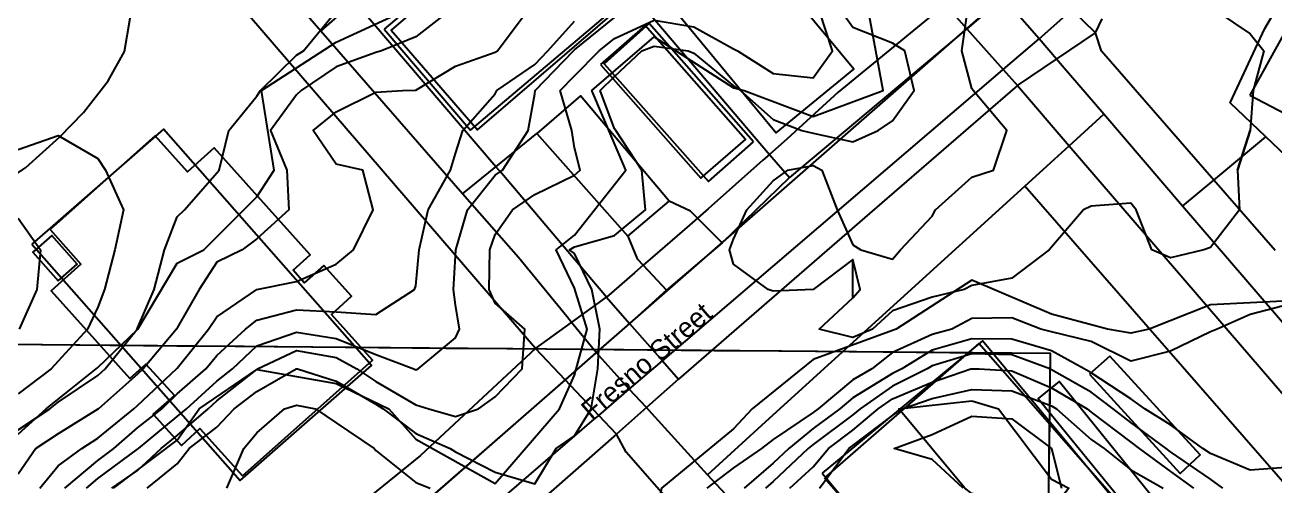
# Model space of a CAD drawing. Header units: metres. Extents: x 5999505 to 6749006, y 1851910 to 2460485.
# Drawn here: x 6330562 to 6331506, y 2153195 to 2153543 of the extents above; entities that cross this region are included whole.
import ezdxf

# ---------------------------------------------------------------- set-up
doc = ezdxf.new("R2010")
doc.units = ezdxf.units.M
for name, color, linetype in [('BUILDINGS', 9, 'Continuous'), ('CL_LOCAL', 4, 'Continuous'), ('CL_MAJOR', 2, 'Continuous'), ('CL_TRAIL', 6, 'Continuous'), ('CONTOUR_1FT', 251, 'Continuous'), ('CONTOUR_INDEX', 150, 'Continuous'), ('CONTOUR_MAJOR', 92, 'Continuous'), ('PLSS_QQ', 8, 'Continuous'), ('PLSS_QQ_3D', 7, 'Continuous'), ('RAILROAD', 5, 'Continuous'), ('ROAD_LABELS', 3, 'Continuous')]:
    doc.layers.add(name, color=color, linetype=linetype)

msp = doc.modelspace()

# ---------------------------------------------------------------- linework, layer by layer
at = {"layer": 'BUILDINGS'}
for points in [[(6331138.7311, 2153568.9355), (6331196.5489, 2153616.1557), (6331165.5055, 2153653.9097), (6331048.9818, 2153558.3846), (6331129.0613, 2153461.6128), (6331187.7643, 2153509.5538), (6331138.7311, 2153568.9355)], [(6330833.1704, 2153539.8752), (6330898.2965, 2153463.4679), (6331013.1044, 2153560.4627), (6330947.9492, 2153636.9064), (6330833.1704, 2153539.8752)], [(6331017.6551, 2153561.554), (6330952.3459, 2153637.0888), (6330838.4374, 2153538.9946), (6330903.4566, 2153463.8261), (6331017.6551, 2153561.554)], [(6331486.599, 2153490.1055), (6331524.732, 2153470.0243), (6331593.509, 2153596.1962), (6331556.7236, 2153616.2299), (6331486.599, 2153490.1055)], [(6330996.5135, 2153513.2326), (6331072.2567, 2153427.2363), (6331105.8716, 2153456.5601), (6331030.0991, 2153542.5565), (6330996.5135, 2153513.2326)], [(6331112.0108, 2153454.8351), (6331033.0407, 2153543.9523), (6330999.0954, 2153513.6483), (6331078.0686, 2153424.895), (6331112.0108, 2153454.8351)], [(6330567.1853, 2153377.5695), (6330724.3032, 2153199.2666), (6330823.4685, 2153285.9036), (6330666.3798, 2153464.2058), (6330567.1853, 2153377.5695)], [(6330726.0902, 2153202.7834), (6330824.3818, 2153290.0829), (6330793.3117, 2153324.5609), (6330808.3681, 2153338.2722), (6330787.4604, 2153361.3804), (6330772.703, 2153348.3948), (6330764.2837, 2153357.9298), (6330777.2712, 2153369.4736), (6330704.6791, 2153450.1658), (6330684.6059, 2153432.1268), (6330660.2152, 2153459.2685), (6330580.813, 2153388.5619), (6330604.0406, 2153362.5218), (6330581.6053, 2153342.3179), (6330641.132, 2153276.2957), (6330653.2346, 2153287.1186), (6330674.7223, 2153263.2773), (6330658.7838, 2153249.2093), (6330679.9815, 2153225.7345), (6330693.857, 2153238.3632), (6330726.0902, 2153202.7834)], [(6330586.9421, 2153349.9196), (6330601.4036, 2153362.5435), (6330582.2421, 2153384.1813), (6330567.7806, 2153371.5574), (6330586.9421, 2153349.9196)], [(6331163.8766, 2153204.655), (6331309.2479, 2153029.8011), (6331430.2007, 2153129.2957), (6331284.8321, 2153304.5131), (6331163.8766, 2153204.655)], [(6331165.5184, 2153201.1829), (6331313.9822, 2153031.8375), (6331430.6137, 2153133.2244), (6331282.1497, 2153302.5691), (6331165.5184, 2153201.1829)], [(6331365.5001, 2153279.4598), (6331434.0402, 2153204.6277), (6331449.0994, 2153218.7034), (6331380.8493, 2153293.169), (6331365.5001, 2153279.4598)], [(6331397.171, 2153175.0753), (6331412.5113, 2153187.6924), (6331342.5985, 2153273.8221), (6331326.9653, 2153261.2074), (6331397.171, 2153175.0753)]]:
    msp.add_lwpolyline(points, close=True, dxfattribs=at)
at = {"layer": 'CL_LOCAL'}
for points in [[(6330521.7713, 2154148.5066), (6330541.5624, 2154125.1161), (6330567.0122, 2154095.0165), (6330622.9618, 2154028.9144), (6330805.9689, 2153806.5646), (6330834.0453, 2153785.8369), (6330860.1319, 2153754.7129), (6330920.2985, 2153684.572), (6330937.9149, 2153663.8938), (6331124.093, 2153445.3065), (6331139.0105, 2153427.7816)], [(6331561.2165, 2153739.2503), (6331577.2762, 2153721.6434), (6331605.766, 2153690.4641), (6331635.6165, 2153689.5284), (6331667.2018, 2153653.4816), (6331656.3184, 2153641.1921), (6331642.2116, 2153625.2881), (6331616.5542, 2153601.5053), (6331523.9451, 2153434.7155), (6331498.6772, 2153458.587), (6331471.7529, 2153484.1469), (6331497.9979, 2153540.3273), (6331538.2652, 2153609.2449), (6331565.7586, 2153653.2916), (6331605.766, 2153690.4641)], [(6330785.3367, 2153538.2288), (6330810.7494, 2153560.6658), (6330889.2901, 2153630.0695), (6330909.9318, 2153642.4244), (6330921.3519, 2153648.6656), (6330937.9149, 2153663.8938)], [(6330435.5094, 2153438.942), (6330477.8154, 2153416.8591), (6330503.4742, 2153412.1338), (6330525.409, 2153414.2109), (6330541.7322, 2153421.6132), (6330562.62, 2153435.3493), (6330588.1266, 2153458.477), (6330606.0631, 2153476.7883), (6330624.7781, 2153500.6999), (6330637.0318, 2153522.8079), (6330641.3995, 2153548.0024), (6330639.277, 2153574.9977), (6330629.3827, 2153608.2826)], [(6331088.2385, 2153378.6834), (6331069.6666, 2153397.2214), (6331064.319, 2153402.5807), (6331048.3233, 2153410.1025), (6330981.2861, 2153489.3649), (6330948.2944, 2153461.0191), (6331017.0752, 2153383.5627), (6331024.2019, 2153366.4656), (6331028.675, 2153361.6596), (6331046.19, 2153342.8754)], [(6331077.3101, 2153203.6167), (6331124.1319, 2153246.1939), (6331316.8786, 2153421.4464), (6331333.6173, 2153436.6733), (6331350.3264, 2153451.864), (6331376.4231, 2153475.5702)], [(6330892.2491, 2153415.6417), (6330917.4105, 2153436.0056), (6330948.2944, 2153461.0191)], [(6331435.8958, 2153406.3462), (6331459.4683, 2153425.959), (6331498.6772, 2153458.587)], [(6331577.743, 2153241.2069), (6331551.2722, 2153218.341), (6331546.6391, 2153214.3377), (6331518.6629, 2153190.1371), (6331316.8786, 2153421.4464)], [(6331017.0752, 2153383.5627), (6331048.3233, 2153410.1025)]]:
    msp.add_lwpolyline(points, dxfattribs=at)
at = {"layer": 'CL_MAJOR'}
for points in [[(6331873.6113, 2154063.7456), (6331754.0315, 2153959.4685), (6331609.9553, 2153833.7296), (6331591.1269, 2153817.3182), (6331446.8137, 2153691.4365), (6331328.5883, 2153588.3515), (6331322.8335, 2153583.338), (6331300.404, 2153563.7523), (6331273.0755, 2153539.9107), (6331139.0105, 2153427.7816), (6331088.2385, 2153378.6834), (6331046.19, 2153342.8754), (6331024.6092, 2153323.2102), (6331018.3526, 2153317.764), (6330993.1784, 2153295.8346), (6330969.6269, 2153275.2754), (6330717.7916, 2153055.6562), (6330696.66, 2153037.2254)], [(6331327.4869, 2153532.5479), (6331300.404, 2153563.7523), (6331284.4388, 2153582.1596), (6331201.0046, 2153677.2109), (6331141.9134, 2153746.3594), (6331078.9534, 2153818.9257), (6330989.695, 2153921.7802)], [(6331327.4869, 2153532.5479), (6331352.2501, 2153554.4445), (6331561.2165, 2153739.2503)], [(6330934.3995, 2153367.3838), (6330892.2491, 2153415.6417), (6330785.3367, 2153538.2288), (6330682.2601, 2153656.8165)], [(6331018.0347, 2153268.2524), (6331043.1159, 2153289.5637), (6331294.8804, 2153504.6718), (6331300.3985, 2153509.396), (6331327.4869, 2153532.5479)], [(6331942.3682, 2152816.7389), (6331915.1703, 2152848.3805), (6331851.3705, 2152922.663), (6331823.9117, 2152954.6345), (6331649.9302, 2153157.2073), (6331635.5621, 2153173.8901), (6331610.5711, 2153203.0019), (6331577.743, 2153241.2069), (6331435.8958, 2153406.3462), (6331376.4231, 2153475.5702), (6331344.9599, 2153512.1987), (6331340.6931, 2153517.1486), (6331327.4869, 2153532.5479)], [(6330993.1784, 2153295.8346), (6330974.5529, 2153318.5599), (6330970.8972, 2153322.9952), (6330934.3995, 2153367.3838)], [(6331018.0347, 2153268.2524), (6331000.0604, 2153288.2054), (6330993.1784, 2153295.8346)], [(6330718.8242, 2153010.102), (6330740.633, 2153028.9277), (6330867.3825, 2153138.2752), (6330989.9989, 2153243.98), (6330995.1042, 2153248.3799), (6331018.0347, 2153268.2524)], [(6332912.9293, 2151098.4123), (6332783.8764, 2151239.2296), (6332735.1951, 2151292.3435), (6332701.3731, 2151331.3198), (6332462.1429, 2151605.5582), (6332274.3143, 2151825.7515), (6332123.9545, 2152001.2599), (6331800.8482, 2152373.1778), (6331669.7031, 2152521.9179), (6331642.2074, 2152552.9797), (6331620.1284, 2152579.9197), (6331541.9322, 2152674.5994), (6331500.7597, 2152724.4503), (6331355.8319, 2152900.1369), (6331340.5409, 2152918.6114), (6331313.153, 2152948.4349), (6331282.2778, 2152981.782), (6331132.2933, 2153144.3682), (6331077.3101, 2153203.6167), (6331035.0842, 2153249.8726), (6331031.1056, 2153254.2376), (6331018.0347, 2153268.2524)]]:
    msp.add_lwpolyline(points, dxfattribs=at)
at = {"layer": 'CL_TRAIL'}
for points in [[(6331000.9341, 2153337.6032), (6330920.3417, 2153432.5592), (6330917.4105, 2153436.0056), (6330810.7494, 2153560.6658), (6330728.846, 2153656.3977)], [(6330947.3162, 2153298.8319), (6330678.6618, 2153611.1183)], [(6331370.04, 2153537.0054), (6331352.2501, 2153554.4445), (6331322.8335, 2153583.338), (6331305.6249, 2153600.1899), (6331284.4388, 2153582.1596), (6331256.5247, 2153558.3592), (6331273.0755, 2153539.9107), (6331300.3985, 2153509.396), (6331311.3162, 2153497.2194), (6331340.6931, 2153517.1486), (6331370.04, 2153537.0054)], [(6331256.5247, 2153558.3592), (6331175.7853, 2153492.322), (6331137.1081, 2153456.6682)], [(6331505.7699, 2153372.8259), (6331459.4683, 2153425.959), (6331374.7328, 2153523.2413), (6331370.04, 2153537.0054), (6331375.2248, 2153547.5575)], [(6331311.3162, 2153497.2194), (6331199.5605, 2153400.7081), (6331055.2798, 2153275.702)], [(6331311.3162, 2153497.2194), (6331350.3264, 2153451.864), (6331551.2722, 2153218.341), (6331584.0139, 2153180.3188), (6331608.8844, 2153150.8074), (6331623.3075, 2153133.6872)], [(6331137.1081, 2153456.6682), (6331124.093, 2153445.3065), (6331119.046, 2153440.8698)], [(6331119.046, 2153440.8698), (6331077.6052, 2153404.1101)], [(6331077.6052, 2153404.1101), (6331069.6666, 2153397.2214), (6331063.6462, 2153391.9916)], [(6331063.6462, 2153391.9916), (6331035.6988, 2153367.7548)], [(6331035.6988, 2153367.7548), (6331028.675, 2153361.6596), (6331021.9759, 2153355.8529)], [(6331021.9759, 2153355.8529), (6331000.9341, 2153337.6032)], [(6330947.3162, 2153298.8319), (6330974.5529, 2153318.5599), (6331000.9341, 2153337.6032), (6331018.3526, 2153317.764), (6331043.1159, 2153289.5637), (6331055.2798, 2153275.702), (6331031.1056, 2153254.2376), (6331008.4963, 2153234.2168), (6330995.1042, 2153248.3799), (6330969.6269, 2153275.2754), (6330947.3162, 2153298.8319)], [(6330947.3162, 2153298.8319), (6330860.6235, 2153218.063), (6330794.1361, 2153164.3249), (6330699.4493, 2153077.1779)], [(6331008.4963, 2153234.2168), (6330893.2724, 2153133.1115)], [(6331279.8103, 2152920.2008), (6331250.5753, 2152953.4617), (6331104.982, 2153119.1067), (6331015.8269, 2153220.5404), (6331008.4963, 2153234.2168)]]:
    msp.add_lwpolyline(points, dxfattribs=at)
at = {"layer": 'CONTOUR_1FT'}
for points, elevation in [([(6330556.8765, 2153237.5931), (6330580.6696, 2153253.3947), (6330586.8765, 2153258.4414), (6330616.8765, 2153278.5229), (6330622.4647, 2153283.3947), (6330646.5235, 2153313.3947), (6330646.8765, 2153314.2055), (6330659.4346, 2153343.3947), (6330667.331, 2153373.3947), (6330676.8765, 2153398.1006), (6330682.331, 2153403.3947), (6330706.8765, 2153431.3257), (6330708.5907, 2153433.3947), (6330715.8765, 2153463.3947), (6330736.8765, 2153489.2408), (6330739.6037, 2153493.3947), (6330766.8765, 2153520.1273), (6330772.2863, 2153523.3947), (6330796.8765, 2153553.3947)], 294), ([(6330881.8765, 2153553.3947), (6330856.8765, 2153534.109), (6330831.0144, 2153523.3947), (6330826.8765, 2153522.2182), (6330796.8765, 2153511.3947), (6330770.4059, 2153493.3947), (6330766.8765, 2153490.2032), (6330747.189, 2153463.3947), (6330759.7174, 2153433.3947), (6330761.0431, 2153403.3947), (6330736.8765, 2153381.6447), (6330725.8765, 2153373.3947), (6330706.8765, 2153363.8947), (6330693.36, 2153343.3947), (6330676.8765, 2153314.5485), (6330676.2824, 2153313.3947), (6330651.1622, 2153283.3947), (6330646.8765, 2153279.3789), (6330617.4122, 2153253.3947), (6330616.8765, 2153252.9567), (6330586.8765, 2153234.4716), (6330570.1323, 2153223.3947), (6330556.8765, 2153204.0726)], 295), ([(6330572.9989, 2153193.3947), (6330586.8765, 2153210.3947), (6330604.8075, 2153223.3947), (6330616.8765, 2153231.0589), (6330644.1979, 2153253.3947), (6330646.8765, 2153255.7569), (6330676.3723, 2153283.3947), (6330676.8765, 2153283.9947), (6330700.3965, 2153313.3947), (6330706.8765, 2153322.8133), (6330736.8765, 2153343.3947), (6330736.8765, 2153343.3947), (6330766.8765, 2153349.4884), (6330796.8765, 2153362.4856), (6330809.9199, 2153373.3947), (6330824.8075, 2153403.3947), (6330816.8765, 2153433.3947), (6330796.8765, 2153438.0101), (6330779.508, 2153463.3947), (6330796.8765, 2153477.4372), (6330826.8765, 2153492.1447), (6330846.8765, 2153493.3947), (6330856.8765, 2153493.7894), (6330886.8765, 2153511.8562), (6330916.8765, 2153522.4856), (6330918.6072, 2153523.3947), (6330940.9836, 2153553.3947)], 296), ([(6330627.5583, 2153193.3947), (6330646.8765, 2153206.8867), (6330664.8075, 2153223.3947), (6330676.8765, 2153233.3003), (6330700.1551, 2153253.3947), (6330706.8765, 2153259.4538), (6330736.8765, 2153283.0595), (6330737.459, 2153283.3947), (6330766.8765, 2153297.2938), (6330796.8765, 2153292.0677), (6330812.5175, 2153283.3947), (6330826.8765, 2153273.8492), (6330856.8765, 2153256.315), (6330866.8765, 2153253.3947), (6330886.8765, 2153247.6052), (6330904.2449, 2153253.3947), (6330916.8765, 2153262.2836), (6330937.2336, 2153283.3947), (6330939.202, 2153313.3947), (6330916.8765, 2153332.9865), (6330912.3229, 2153343.3947), (6330912.7739, 2153373.3947), (6330916.8765, 2153384.8232), (6330930.0968, 2153403.3947), (6330946.8765, 2153415.0417), (6330976.8765, 2153429.5375), (6330980.9674, 2153433.3947), (6330976.8765, 2153450.2697), (6330974.689, 2153463.3947), (6330965.9331, 2153493.3947), (6330976.8765, 2153504.6934), (6330995.4571, 2153523.3947), (6331006.8765, 2153532.7105), (6331036.8765, 2153546.6841), (6331066.8765, 2153541.4692), (6331096.8765, 2153524.8701), (6331099.9799, 2153523.3947), (6331126.8765, 2153506.4382), (6331156.8765, 2153503.1006), (6331171.5573, 2153523.3947), (6331161.7678, 2153553.3947)], 299), ([(6330654.1345, 2153193.3947), (6330676.8765, 2153211.7064), (6330685.9674, 2153223.3947), (6330706.8765, 2153239.5665), (6330719.8912, 2153253.3947), (6330736.8765, 2153266.2997), (6330766.5852, 2153283.3947), (6330766.8765, 2153283.5323), (6330767.6265, 2153283.3947), (6330796.8765, 2153274.254), (6330826.8765, 2153256.8038), (6330832.381, 2153253.3947), (6330856.8765, 2153234.5919), (6330882.942, 2153223.3947), (6330886.8765, 2153220.8415), (6330916.8765, 2153205.478), (6330946.8765, 2153196.728), (6330962.8765, 2153223.3947), (6330976.8765, 2153232.9401), (6330989.3765, 2153253.3947), (6330994.4852, 2153283.3947), (6330996.0069, 2153313.3947), (6330989.941, 2153343.3947), (6330976.8765, 2153370.3947), (6330972.9634, 2153373.3947), (6330976.8765, 2153375.5375), (6331006.8765, 2153384.0613), (6331030.39, 2153403.3947), (6331027.6829, 2153433.3947), (6331007.9479, 2153463.3947), (6331006.8765, 2153464.6447), (6330996.2611, 2153493.3947), (6331006.8765, 2153504.1759), (6331027.7239, 2153523.3947), (6331036.8765, 2153526.9473), (6331062.5907, 2153523.3947), (6331066.8765, 2153521.7583), (6331096.8765, 2153497.0395), (6331102.2189, 2153493.3947), (6331126.8765, 2153471.7079), (6331148.439, 2153463.3947), (6331156.8765, 2153461.1996), (6331186.8765, 2153454.7645), (6331205.9674, 2153463.3947), (6331216.8765, 2153470.5947), (6331233.1622, 2153493.3947), (6331226.1412, 2153523.3947), (6331216.8765, 2153529.2825), (6331186.8765, 2153540.9331), (6331178.0721, 2153553.3947)], 300), ([(6331477.4028, 2153433.3947), (6331478.8765, 2153403.3947), (6331456.8765, 2153375.109), (6331451.8765, 2153373.3947), (6331426.8765, 2153367.1447), (6331412.5907, 2153373.3947), (6331400.7474, 2153403.3947), (6331396.8765, 2153408.3947), (6331366.8765, 2153406.3113), (6331361.2008, 2153403.3947), (6331336.8765, 2153375.2697), (6331335.2548, 2153373.3947), (6331306.8765, 2153351.9661), (6331276.8765, 2153346.2518), (6331270.8765, 2153343.3947), (6331246.8765, 2153337.541), (6331216.8765, 2153327.1447), (6331201.8765, 2153313.3947), (6331186.8765, 2153307.0485), (6331161.4918, 2153313.3947), (6331186.8765, 2153336.9661), (6331186.8765, 2153365.8947), (6331156.8765, 2153343.3947), (6331126.8765, 2153342.0903), (6331123.1265, 2153343.3947), (6331096.8765, 2153362.4856), (6331093.7186, 2153373.3947), (6331096.8765, 2153381.3947), (6331106.8765, 2153403.3947), (6331126.8765, 2153425.3947), (6331137.7855, 2153433.3947), (6331156.8765, 2153436.8093), (6331163.6506, 2153433.3947), (6331175.2098, 2153403.3947), (6331186.8765, 2153377.1447), (6331192.8765, 2153373.3947), (6331216.8765, 2153366.3359), (6331222.8765, 2153373.3947), (6331246.8765, 2153398.6578), (6331249.4479, 2153403.3947), (6331276.8765, 2153428.0101), (6331293.0303, 2153433.3947), (6331303.1265, 2153463.3947), (6331277.7336, 2153493.3947), (6331276.8765, 2153494.9736), (6331269.2708, 2153523.3947), (6331273.4149, 2153553.3947)], 301), ([(6331461.4918, 2153553.3947), (6331486.8765, 2153536.3257), (6331497.1504, 2153523.3947), (6331489.0987, 2153493.3947), (6331486.8765, 2153463.3947), (6331477.4028, 2153433.3947), (6331486.8765, 2153463.3947)], 301), ([(6330592.0656, 2153193.3947), (6330616.8765, 2153214.4497), (6330628.9883, 2153223.3947), (6330646.8765, 2153238.8785), (6330665.1197, 2153253.3947), (6330676.8765, 2153264.5485), (6330698.4941, 2153283.3947), (6330706.8765, 2153293.6649), (6330728.347, 2153313.3947), (6330736.8765, 2153320.1389), (6330766.8765, 2153328.0417), (6330796.8765, 2153326.4382), (6330826.8765, 2153324.3947), (6330856.1072, 2153343.3947), (6330856.8765, 2153346.1219), (6330859.6287, 2153373.3947), (6330866.3663, 2153403.3947), (6330883.2944, 2153433.3947), (6330886.8765, 2153446.0263), (6330892.5661, 2153463.3947), (6330916.8765, 2153491.0417), (6330918.0415, 2153493.3947), (6330946.8765, 2153513.1947), (6330956.7474, 2153523.3947), (6330976.8765, 2153545.8407)], 297), ([(6330608.2819, 2153193.3947), (6330616.8765, 2153200.6883), (6330646.8765, 2153222.7598), (6330647.5661, 2153223.3947), (6330676.8765, 2153247.4513), (6330683.7617, 2153253.3947), (6330706.8765, 2153274.2321), (6330718.5015, 2153283.3947), (6330736.8765, 2153300.7911), (6330766.8765, 2153311.0552), (6330796.8765, 2153306.2857), (6330826.8765, 2153294.2143), (6330855.5721, 2153283.3947), (6330856.8765, 2153282.8637), (6330858.8119, 2153283.3947), (6330886.8765, 2153306.9082), (6330890.0343, 2153313.3947), (6330886.8765, 2153331.8562), (6330885.4341, 2153343.3947), (6330886.8765, 2153368.3947), (6330887.1329, 2153373.3947), (6330896.1288, 2153403.3947), (6330916.8765, 2153429.5123), (6330922.4697, 2153433.3947), (6330941.7202, 2153463.3947), (6330946.8765, 2153490.8947), (6330947.0651, 2153493.3947), (6330976.1023, 2153523.3947), (6330976.8765, 2153524.258), (6331006.8765, 2153548.4999)], 298), ([(6330556.8765, 2153448.9947), (6330586.8765, 2153459.5058), (6330616.8765, 2153442.2182), (6330622.6457, 2153433.3947), (6330636.2313, 2153403.3947), (6330629.7336, 2153373.3947), (6330621.9414, 2153343.3947), (6330616.8765, 2153329.9464), (6330609.1345, 2153313.3947), (6330586.8765, 2153289.1841), (6330581.5539, 2153283.3947), (6330556.8765, 2153264.7361)], 293), ([(6330556.8765, 2153397.1447), (6330573.6412, 2153373.3947), (6330570.8765, 2153343.3947), (6330557.4219, 2153313.3947)], 292), ([(6331186.8765, 2153336.9661), (6331192.5015, 2153343.3947), (6331186.8765, 2153365.8947)], 301), ([(6331516.8765, 2153332.2319), (6331486.8765, 2153324.3703), (6331461.8765, 2153313.3947), (6331456.8765, 2153311.3947), (6331426.8765, 2153296.8947), (6331396.8765, 2153289.2011), (6331366.8765, 2153304.0034), (6331336.8765, 2153311.5286), (6331328.7515, 2153313.3947), (6331306.8765, 2153322.0724), (6331276.8765, 2153321.4099), (6331261.6591, 2153313.3947), (6331246.8765, 2153309.3789), (6331216.8765, 2153295.8289), (6331201.3847, 2153283.3947), (6331186.8765, 2153275.2754), (6331160.8109, 2153253.3947), (6331156.8765, 2153250.5031), (6331126.8765, 2153230.0613), (6331117.9212, 2153223.3947), (6331096.8765, 2153208.8586), (6331076.6062, 2153193.3947)], 300), ([(6331516.8765, 2153209.3947), (6331486.8765, 2153207.1447), (6331456.8765, 2153219.7173), (6331451.2882, 2153223.3947), (6331426.8765, 2153241.1804), (6331407.4446, 2153253.3947), (6331396.8765, 2153260.8347), (6331366.8765, 2153280.3658), (6331361.4918, 2153283.3947), (6331336.8765, 2153297.1746), (6331306.8765, 2153305.7775), (6331276.8765, 2153306.0913), (6331246.8765, 2153297.5679), (6331223.9465, 2153283.3947), (6331216.8765, 2153279.8931), (6331186.8765, 2153261.5139), (6331177.2043, 2153253.3947), (6331156.8765, 2153238.4549), (6331138.5838, 2153223.3947), (6331126.8765, 2153212.3348), (6331104.8978, 2153193.3947)], 299), ([(6331466.3501, 2153193.3947), (6331456.8765, 2153200.3624), (6331426.8765, 2153220.8824), (6331423.4305, 2153223.3947), (6331396.8765, 2153243.0447), (6331383.6072, 2153253.3947), (6331366.8765, 2153265.9428), (6331336.8765, 2153282.8517), (6331335.6133, 2153283.3947), (6331306.8765, 2153294.0587), (6331276.8765, 2153294.8553), (6331246.8765, 2153285.7569), (6331243.0548, 2153283.3947), (6331216.8765, 2153270.4294), (6331192.4421, 2153253.3947), (6331186.8765, 2153248.6639), (6331156.8765, 2153226.4067), (6331153.2179, 2153223.3947), (6331126.8765, 2153198.5099), (6331120.9406, 2153193.3947)], 298), ([(6331139.393, 2153193.3947), (6331156.8765, 2153209.591), (6331168.4744, 2153223.3947), (6331186.8765, 2153237.1254), (6331206.0167, 2153253.3947), (6331216.8765, 2153260.9657), (6331246.8765, 2153273.4362), (6331276.1447, 2153283.3947), (6331276.8765, 2153283.6194), (6331282.331, 2153283.3947), (6331306.8765, 2153282.0379), (6331336.8765, 2153269.277), (6331363.8765, 2153253.3947), (6331366.8765, 2153250.7234), (6331396.8765, 2153228.0447), (6331403.1602, 2153223.3947), (6331426.8765, 2153206.104), (6331444.0765, 2153193.3947)], 297), ([(6331161.808, 2153193.3947), (6331183.9383, 2153223.3947), (6331186.8765, 2153225.587), (6331216.8765, 2153248.3527), (6331224.2839, 2153253.3947), (6331246.8765, 2153260.988), (6331276.8765, 2153267.8391), (6331306.8765, 2153266.9625), (6331336.8765, 2153255.7024), (6331340.7995, 2153253.3947), (6331366.8765, 2153230.1755), (6331376.5823, 2153223.3947), (6331396.8765, 2153207.2228), (6331421.123, 2153193.3947)], 296), ([(6330714.3765, 2153193.3947), (6330727.0938, 2153223.3947), (6330736.8765, 2153235.2368), (6330757.7855, 2153253.3947), (6330766.8765, 2153256.147), (6330781.1622, 2153253.3947), (6330796.8765, 2153242.7495), (6330825.4479, 2153223.3947), (6330826.8765, 2153221.9661), (6330856.8765, 2153197.7583), (6330867.7855, 2153193.3947)], 301), ([(6331270.1159, 2153193.3947), (6331246.8765, 2153215.1052), (6331218.2401, 2153223.3947), (6331246.8765, 2153233.8947), (6331276.8765, 2153247.8845), (6331306.8765, 2153245.7024), (6331336.8765, 2153223.3947), (6331336.8765, 2153223.3947), (6331344.3765, 2153193.3947)], 295)]:
    msp.add_lwpolyline(points, dxfattribs=dict(at, elevation=elevation))
at = {"layer": 'CONTOUR_INDEX', "elevation": 300}
for points in [[(6330628.629, 2153193.3947), (6330676.8765, 2153229.6737), (6330693.5069, 2153253.3947), (6330736.8765, 2153282.9502), (6330796.8765, 2153272.5478), (6330836.6062, 2153253.3947), (6330856.8765, 2153230.4939), (6330916.8765, 2153196.9947), (6330965.4971, 2153253.3947), (6330976.8765, 2153278.7793), (6330986.2515, 2153313.3947), (6330976.8765, 2153344.4292), (6330962.8765, 2153373.3947), (6330976.8765, 2153384.4473), (6331015.6265, 2153433.3947), (6330989.8176, 2153493.3947), (6331036.8765, 2153534.0726), (6331096.8765, 2153495.6052), (6331104.9534, 2153493.3947), (6331156.8765, 2153473.8295), (6331209.8176, 2153493.3947), (6331198.8765, 2153553.3947)], [(6331516.8765, 2153334.7506), (6331456.8765, 2153331.8038), (6331410.5907, 2153313.3947), (6331396.8765, 2153310.5031), (6331379.0987, 2153313.3947), (6331336.8765, 2153324.6818), (6331276.8765, 2153350.3019), (6331219.7488, 2153313.3947), (6331216.8765, 2153312.3275), (6331156.8765, 2153290.5375), (6331110.9941, 2153253.3947), (6331096.8765, 2153238.3274), (6331042.4199, 2153193.3947), (6331036.8765, 2153165.8271), (6331024.5053, 2153133.3947), (6331036.8765, 2153098.1006), (6331043.2401, 2153073.3947), (6331036.8765, 2153064.5526), (6330976.8765, 2153025.2841), (6330916.8765, 2153057.4506), (6330905.5893, 2153073.3947), (6330916.8765, 2153104.2055)]]:
    msp.add_lwpolyline(points, dxfattribs=at)
at = {"layer": 'CONTOUR_MAJOR', "elevation": 295}
for points in [[(6330556.8765, 2153234.2166), (6330577.982, 2153253.3947), (6330616.8765, 2153284.6044), (6330647.003, 2153313.3947), (6330676.8765, 2153363.2538), (6330696.8765, 2153373.3947), (6330736.8765, 2153413.3947), (6330750.0875, 2153433.3947), (6330740.5974, 2153493.3947), (6330796.8765, 2153530.0613), (6330847.6457, 2153553.3947)], [(6331336.8765, 2153177.031), (6331276.8765, 2153189.3947), (6331271.5299, 2153193.3947), (6331221.6133, 2153253.3947), (6331276.8765, 2153259.2936), (6331296.8765, 2153253.3947), (6331336.8765, 2153200.2301), (6331350.0472, 2153193.3947), (6331336.8765, 2153177.031)]]:
    msp.add_lwpolyline(points, dxfattribs=at)
at = {"layer": 'PLSS_QQ'}
msp.add_lwpolyline([(6331319.2925, 2151974.0345), (6331319.2938, 2151974.1309), (6331336.2617, 2153294.9762), (6330017.0535, 2153306.4495), (6329999.5734, 2151985.2901), (6331319.2925, 2151974.0345)], dxfattribs=at)
at = {"layer": 'PLSS_QQ_3D'}
for p, q in [((6330575.18, 2153301.5954, 293.2721), (6330524.4412, 2153302.0367, 292.1522)), ((6330625.9188, 2153301.1542, 294.6986), (6330575.18, 2153301.5954, 293.2721)), ((6330676.6576, 2153300.7129, 296.8703), (6330625.9188, 2153301.1542, 294.6986)), ((6330727.3963, 2153300.2716, 298.8545), (6330676.6576, 2153300.7129, 296.8703)), ((6330778.1351, 2153299.8303, 298.8028), (6330727.3963, 2153300.2716, 298.8545)), ((6330828.8739, 2153299.389, 298.4301), (6330778.1351, 2153299.8303, 298.8028)), ((6330879.6127, 2153298.9478, 298.549), (6330828.8739, 2153299.389, 298.4301)), ((6330930.3515, 2153298.5065, 299.2141), (6330879.6127, 2153298.9478, 298.549)), ((6330981.0902, 2153298.0652, 299.9736), (6330930.3515, 2153298.5065, 299.2141)), ((6331031.829, 2153297.6239, 300.6604), (6330981.0902, 2153298.0652, 299.9736)), ((6331082.5678, 2153297.1826, 300.6441), (6331031.829, 2153297.6239, 300.6604)), ((6331133.3066, 2153296.7413, 300.4273), (6331082.5678, 2153297.1826, 300.6441)), ((6331184.0453, 2153296.3001, 299.5425), (6331133.3066, 2153296.7413, 300.4273)), ((6331234.7841, 2153295.8588, 298.1809), (6331184.0453, 2153296.3001, 299.5425)), ((6331285.5229, 2153295.4175, 297.3502), (6331234.7841, 2153295.8588, 298.1809)), ((6331336.2617, 2153294.9762, 298.5337), (6331285.5229, 2153295.4175, 297.3502)), ((6331335.6091, 2153244.1745, 295.5598), (6331336.2617, 2153294.9762, 298.5337)), ((6331336.2617, 2153294.9762, 298.5337), (6331336.2617, 2153294.9762, 298.5337)), ((6331334.9564, 2153193.3727, 294.9101), (6331335.6091, 2153244.1745, 295.5598))]:
    msp.add_line(p, q, dxfattribs=at)
at = {"layer": 'RAILROAD'}
msp.add_lwpolyline([(6323509.3892, 2146772.5044), (6329637.7352, 2152116.2727), (6330082.7849, 2152500.1274), (6332506.4612, 2154618.5677), (6332554.9836, 2154640.2719), (6332606.8115, 2154643.3087), (6332642.4291, 2154656.2711), (6332656.4005, 2154677.2737), (6332678.1586, 2155421.0469), (6332702.3518, 2157223.8221)], dxfattribs=at)

# ---------------------------------------------------------------- texts
at = {"layer": 'ROAD_LABELS'}
msp.add_text('Fresno Street', height=15, rotation=40.7635, dxfattribs=at).set_placement((6330989.9989, 2153243.98))

doc.saveas('drawing.dxf')
